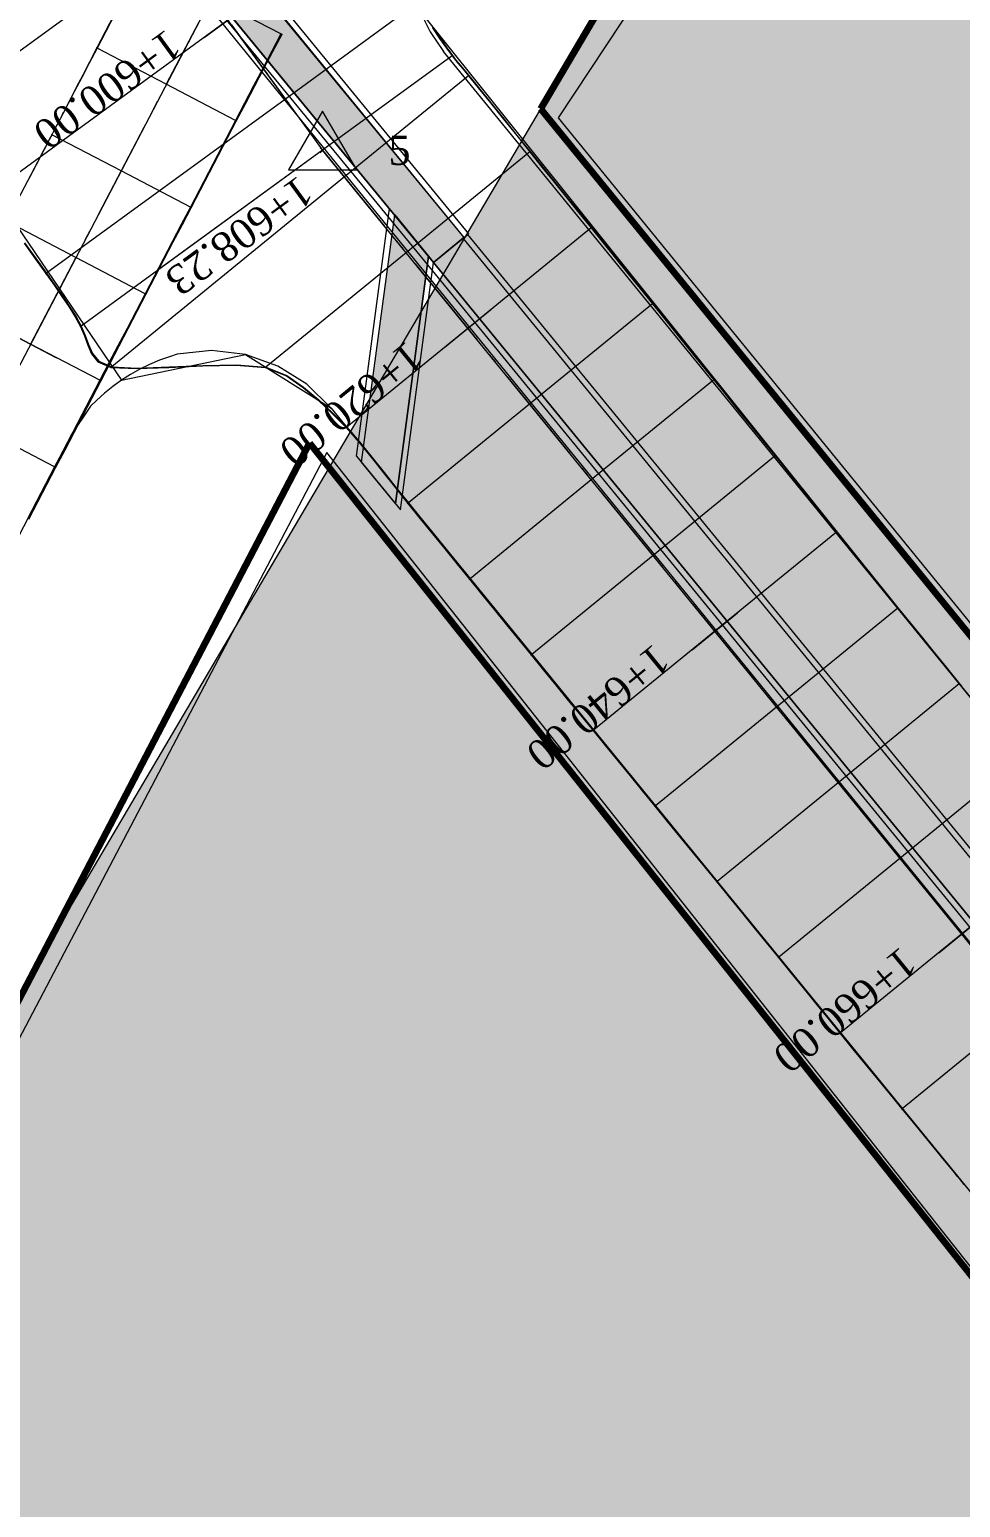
# Model space of a CAD drawing. Header units: metres. Extents: x 478603 to 489313, y 4282657 to 4289463.
# Drawn here: x 479668 to 479715.7, y 4286824.4 to 4286900 of the extents above; entities that cross this region are included whole.
import ezdxf

# ---------------------------------------------------------------- set-up
doc = ezdxf.new("R2010")
doc.units = ezdxf.units.M
for name, color, linetype, lineweight in [('ADAKENARI', 18, 'Continuous', 0), ('EKS_2', 5, 'Continuous', 0), ('EKS_4', 5, 'Continuous', 0), ('EKSENLER', 3, 'Continuous', 0), ('HAT_ENERJI_NAKIL_HAT', 18, 'Continuous', 0), ('HDA_2', 30, 'Continuous', 0), ('HDA_4', 30, 'Continuous', 0), ('HDO_2', 30, 'Continuous', 0), ('HDO_4', 30, 'Continuous', 0), ('KALDIRIM', 11, 'Continuous', 0), ('KDA_2', 150, 'Continuous', 20), ('KDA_4', 150, 'Continuous', 20), ('KDO_2', 150, 'Continuous', 20), ('KYA_2', 1, 'Continuous', 20), ('KYA_4', 1, 'Continuous', 20), ('KYO_2', 1, 'Continuous', 20), ('KYO_4', 1, 'Continuous', 20), ('P_ALAN', 143, 'Continuous', 0), ('P_ALT', 143, 'Continuous', 0), ('P_U_KNL', 143, 'Continuous', 0), ('P_YENI_MENFEZ', 150, 'Continuous', 0), ('PL_ALİNMAN', 1, 'Continuous', 0), ('PL_ENKESIT', 1, 'Continuous', 0), ('PL_KM', 4, 'Continuous', 0), ('PL_KMYAZI', 30, 'Continuous', 0), ('PL_SEMBOL', 7, 'Continuous', 0), ('PL_SOME', 7, 'Continuous', 0), ('PL_TOTFKM', 7, 'Continuous', 0), ('RAKORDMAN', 3, 'Continuous', 0), ('REVIZE_ONERI_KAM_SNR', 9, 'Continuous', 0), ('SEV_KYA_HDA', 3, 'Continuous', 0), ('SEV_KYO_HDO', 3, 'Continuous', 0), ('SEV_YKA_KDA', 3, 'Continuous', 0), ('SEV_YKO_KDO', 3, 'Continuous', 0), ('SNR_PLANONAMAA', 233, 'Continuous', 0), ('YKA_2', 33, 'Continuous', 0), ('YKA_4', 33, 'Continuous', 0), ('YKO_2', 33, 'Continuous', 0), ('YKO_4', 33, 'Continuous', 0)]:
    doc.layers.add(name, color=color, linetype=linetype, lineweight=lineweight)
doc.styles.get("Standard").update_dxf_attribs({"font": 'times.ttf'})

# ---------------------------------------------------------------- blocks, each defined once
blk = doc.blocks.new('3')
at = {"layer": 'PL_SEMBOL'}
for p, q in [((0, 2), (-1.75, -1)), ((1.75, -1), (0, 2)), ((0.125, 0.125), (-0.125, -0.125)), ((-0.125, 0.125), (0.125, -0.125)), ((-1.75, -1), (1.75, -1))]:
    blk.add_line(p, q, dxfattribs=at)

msp = doc.modelspace()

# ---------------------------------------------------------------- hatches: boundary and pattern name
at = {"layer": 'P_ALAN'}
msp.add_hatch(color=256, dxfattribs=at).paths.add_polyline_path([(479789.978, 4286764.414), (479791.111, 4286766.157), (479690.221, 4286889.347), (479688.702, 4286888.103)])
msp.add_hatch(color=256, dxfattribs=at).paths.add_polyline_path([(479789.978, 4286764.414), (479791.111, 4286766.157), (479690.221, 4286889.347), (479688.702, 4286888.103)])
at = {"layer": 'P_ALT'}
for points in [[(479688.702, 4286888.103), (479676.002, 4286903.553), (479677.549, 4286904.82), (479690.249, 4286889.37)], [(479688.702, 4286888.103), (479676.002, 4286903.553), (479677.549, 4286904.82), (479690.249, 4286889.37)], [(479686.741, 4286875.758), (479685.008, 4286877.876), (479686.709, 4286890.537), (479688.442, 4286888.42)], [(479686.741, 4286875.758), (479685.008, 4286877.876), (479686.709, 4286890.537), (479688.442, 4286888.42)]]:
    msp.add_hatch(color=256, dxfattribs=at).paths.add_polyline_path(points)
at = {"layer": 'REVIZE_ONERI_KAM_SNR'}
msp.add_hatch(color=256, dxfattribs=at).paths.add_polyline_path([(480391.367, 4287736.669), (479958.383, 4287021.549), (479846.658, 4286823.222), (479817.89, 4286807.315), (479678.542, 4286593.142), (479667.017, 4286563.363), (479171.867, 4285664.491), (479060.048, 4285423.503), (478955.18, 4285211.94), (478971.566, 4285181.441), (478973.577, 4285138.063), (478896.826, 4284994.408), (478884.265, 4284953.22), (478871.378, 4284822.15), (478829.635, 4284818.294), (478829.635, 4284859.395), (478806.788, 4284865.484), (478716.868, 4284674.346), (478705.555, 4284645.226), (478602.858, 4284697.153), (478665.092, 4284834.557), (478661.843, 4284859.589), (478721.272, 4284982.029), (478734.091, 4284989.859), (478857.784, 4285241.35), (478838.864, 4285277.85), (478831.672, 4285382.601), (478866.605, 4285387.386), (478882.649, 4285289.089), (479341.441, 4286225.895), (479492.419, 4286515.34), (479668.688, 4286852.714), (479834.72, 4287134.358), (480316.151, 4287820.508), (480353.749, 4287856.55), (480321.391, 4287969.422), (480358.639, 4287985.063), (480384.472, 4287906.347), (480463.863, 4288018.438), (480598.658, 4288207.438), (480775.091, 4288481.279), (480856.22, 4288581.77), (481195.87, 4289025.916), (481277.924, 4288967.093), (481191.325, 4288856.625), (480684.777, 4288177.967), (480420.914, 4287781.108), (480447.152, 4287667.529), (480456.56, 4287584.456), (480422.309, 4287581.553), (480417.605, 4287623.09), (480404.486, 4287679.879)])

# ---------------------------------------------------------------- linework, layer by layer
at = {"layer": 'ADAKENARI', "lineweight": 200}
for p, q in [((479694.185, 4286895.966), (479751.704, 4286993.536)), ((479795.085, 4286772.263), (479694.185, 4286895.966)), ((479580.553, 4286684.027), (479682.341, 4286878.846)), ((479682.341, 4286878.846), (479782.484, 4286752.897))]:
    msp.add_line(p, q, dxfattribs=at)
at = {"layer": 'EKS_2'}
for p in [(479681.11, 4286896.456, 932.753), (479683.014, 4286893.841, 932.923), (479684.13, 4286892.473, 933.016), (479687.29, 4286888.598, 933.279), (479690.451, 4286884.724, 933.542), (479693.611, 4286880.849, 933.805), (479696.771, 4286876.975, 934.068), (479699.932, 4286873.1, 934.332), (479703.092, 4286869.226, 934.595), (479706.252, 4286865.351, 934.858), (479709.413, 4286861.476, 935.121), (479712.573, 4286857.602, 935.384)]:
    msp.add_point(p, dxfattribs=at)
at = {"layer": 'EKS_4'}
for p in [(479675.015, 4286897.216, 932.484), (479672.7, 4286892.785, 932.558), (479670.384, 4286888.353, 932.632), (479668.069, 4286883.922, 932.706)]:
    msp.add_point(p, dxfattribs=at)
at = {"layer": 'EKSENLER'}
for p, q in [((479665.104, 4286918.442, 931.848), (479683.014, 4286893.842, 932.112)), ((479677.33, 4286901.648, 932.028), (479567.258, 4286690.972)), ((479787.386, 4286765.881), (479683.014, 4286893.842))]:
    msp.add_line(p, q, dxfattribs=at)
at = {"layer": 'HAT_ENERJI_NAKIL_HAT'}
msp.add_line((479620.765, 4286970.532), (479764.138, 4286794.322), dxfattribs=at)
at = {"layer": 'HDA_2'}
msp.add_polyline3d([(479667.755, 4286889.095, 932.302), (479668.34, 4286888.287, 932.353), (479668.873, 4286887.547, 932.4), (479669.308, 4286886.93, 932.439), (479669.687, 4286886.38, 932.474), (479670.039, 4286885.855, 932.506), (479670.368, 4286885.342, 932.538), (479670.65, 4286884.84, 932.567), (479670.85, 4286884.358, 932.585), (479671.021, 4286883.889, 932.601), (479671.222, 4286883.439, 932.617), (479671.545, 4286883.035, 932.634), (479672.213, 4286882.753, 932.658), (479673.518, 4286882.693, 932.722), (479675.161, 4286882.747, 932.802), (479676.902, 4286882.824, 932.887), (479678.605, 4286882.857, 932.971), (479680.096, 4286882.73, 933.044), (479681.181, 4286882.304, 933.108), (479682.038, 4286881.712, 933.166), (479682.809, 4286881.057, 933.221), (479683.542, 4286880.372, 933.277), (479684.244, 4286879.661, 933.332), (479684.897, 4286878.906, 933.385), (479685.53, 4286878.132, 933.437), (479686.155, 4286877.351, 933.49), (479686.779, 4286876.568, 933.543), (479687.404, 4286875.786, 933.595), (479688.033, 4286875.009, 933.648), (479688.665, 4286874.234, 933.701), (479689.298, 4286873.46, 933.753), (479689.931, 4286872.686, 933.806), (479690.564, 4286871.912, 933.859), (479691.197, 4286871.137, 933.911), (479691.829, 4286870.362, 933.964), (479692.461, 4286869.587, 934.016), (479693.093, 4286868.812, 934.069), (479693.725, 4286868.037, 934.122), (479694.357, 4286867.262, 934.174), (479694.989, 4286866.487, 934.227), (479695.621, 4286865.712, 934.28), (479696.253, 4286864.938, 934.332), (479696.885, 4286864.163, 934.385), (479697.517, 4286863.388, 934.437), (479698.149, 4286862.613, 934.49), (479698.781, 4286861.838, 934.543), (479699.413, 4286861.063, 934.595), (479700.045, 4286860.288, 934.648), (479700.677, 4286859.513, 934.701), (479701.309, 4286858.738, 934.753), (479701.942, 4286857.963, 934.806), (479702.574, 4286857.188, 934.859), (479703.206, 4286856.414, 934.911), (479703.838, 4286855.639, 934.964), (479704.47, 4286854.864, 935.016), (479705.102, 4286854.089, 935.069), (479705.734, 4286853.314, 935.122), (479706.366, 4286852.539, 935.174), (479706.998, 4286851.764, 935.227), (479707.63, 4286850.989, 935.28), (479708.262, 4286850.214, 935.332), (479708.894, 4286849.439, 935.385), (479709.526, 4286848.664, 935.438), (479710.158, 4286847.889, 935.49), (479710.79, 4286847.115, 935.543), (479711.423, 4286846.34, 935.595), (479712.055, 4286845.565, 935.648), (479712.687, 4286844.79, 935.701), (479714.041, 4286843.129, 935.884)], dxfattribs=at)
for p in [(479668.873, 4286887.547, 932.4), (479670.65, 4286884.84, 932.567), (479672.213, 4286882.753, 932.658), (479680.096, 4286882.73, 933.044), (479684.244, 4286879.661, 933.332), (479687.404, 4286875.786, 933.595), (479690.564, 4286871.912, 933.859), (479693.725, 4286868.037, 934.122), (479696.885, 4286864.163, 934.385), (479700.045, 4286860.288, 934.648), (479703.206, 4286856.414, 934.911), (479706.366, 4286852.539, 935.174), (479709.526, 4286848.664, 935.438), (479712.687, 4286844.79, 935.701)]:
    msp.add_point(p, dxfattribs=at)
at = {"layer": 'HDA_4'}
msp.add_polyline3d([(479673.776, 4286903.505, 932.28), (479671.461, 4286899.073, 932.354), (479671.25, 4286898.67, 932.377)], dxfattribs=at)
msp.add_point((479671.461, 4286899.073, 932.354), dxfattribs=at)
at = {"layer": 'HDO_2'}
msp.add_polyline3d([(479688.65, 4286900.116, 932.614), (479689.014, 4286899.569, 932.649), (479689.365, 4286899.075, 932.682), (479689.655, 4286898.677, 932.709), (479689.833, 4286898.449, 932.729), (479689.953, 4286898.303, 932.743), (479690.066, 4286898.17, 932.755), (479690.216, 4286897.991, 932.772), (479690.489, 4286897.66, 932.802), (479690.989, 4286897.042, 932.844), (479691.614, 4286896.268, 932.896), (479692.282, 4286895.44, 932.952), (479692.961, 4286894.598, 933.009), (479693.629, 4286893.769, 933.066), (479694.273, 4286892.97, 933.12), (479694.902, 4286892.191, 933.172), (479695.525, 4286891.419, 933.225), (479696.146, 4286890.649, 933.277), (479696.769, 4286889.878, 933.329), (479697.395, 4286889.102, 933.382), (479698.023, 4286888.324, 933.435), (479698.652, 4286887.545, 933.487), (479699.281, 4286886.766, 933.54), (479699.909, 4286885.987, 933.593), (479700.538, 4286885.208, 933.646), (479701.166, 4286884.43, 933.698), (479701.794, 4286883.652, 933.751), (479702.422, 4286882.874, 933.804), (479703.05, 4286882.095, 933.857), (479703.678, 4286881.317, 933.909), (479704.306, 4286880.539, 933.962), (479704.934, 4286879.761, 934.015), (479705.562, 4286878.983, 934.068), (479706.19, 4286878.204, 934.12), (479706.818, 4286877.426, 934.173), (479707.446, 4286876.648, 934.226), (479708.074, 4286875.87, 934.279), (479708.702, 4286875.092, 934.331), (479709.33, 4286874.313, 934.384), (479709.958, 4286873.535, 934.437), (479710.586, 4286872.757, 934.49), (479711.214, 4286871.979, 934.542), (479711.842, 4286871.201, 934.595), (479712.47, 4286870.422, 934.648), (479713.424, 4286869.253, 934.78)], dxfattribs=at)
for p in [(479689.655, 4286898.677, 932.709), (479690.489, 4286897.66, 932.802), (479693.629, 4286893.769, 933.066), (479696.769, 4286889.878, 933.329), (479699.909, 4286885.987, 933.593), (479703.05, 4286882.095, 933.857), (479706.19, 4286878.204, 934.12), (479709.33, 4286874.313, 934.384), (479712.47, 4286870.422, 934.648)]:
    msp.add_point(p, dxfattribs=at)
at = {"layer": 'HDO_4'}
msp.add_polyline3d([(479680.885, 4286899.791, 932.28), (479680.421, 4286898.905, 932.295), (479679.958, 4286898.018, 932.31), (479679.495, 4286897.132, 932.324), (479679.032, 4286896.246, 932.339), (479678.569, 4286895.36, 932.354), (479678.106, 4286894.473, 932.369), (479677.643, 4286893.587, 932.384), (479677.18, 4286892.701, 932.399), (479676.717, 4286891.814, 932.413), (479676.254, 4286890.928, 932.428), (479675.791, 4286890.042, 932.443), (479675.328, 4286889.155, 932.458), (479674.865, 4286888.269, 932.473), (479674.401, 4286887.383, 932.487), (479673.938, 4286886.496, 932.502), (479673.475, 4286885.61, 932.517), (479673.012, 4286884.724, 932.532), (479672.549, 4286883.837, 932.547), (479672.086, 4286882.951, 932.562), (479671.623, 4286882.065, 932.576), (479671.16, 4286881.178, 932.591), (479670.697, 4286880.292, 932.606), (479670.234, 4286879.406, 932.621), (479669.771, 4286878.519, 932.636), (479669.308, 4286877.633, 932.651), (479668.845, 4286876.747, 932.665), (479668.381, 4286875.861, 932.68), (479667.918, 4286874.974, 932.695)], dxfattribs=at)
for p in [(479680.885, 4286899.791, 932.28), (479678.569, 4286895.36, 932.354), (479676.254, 4286890.928, 932.428), (479673.938, 4286886.496, 932.502), (479671.623, 4286882.065, 932.576), (479669.308, 4286877.633, 932.651)]:
    msp.add_point(p, dxfattribs=at)
at = {"layer": 'KALDIRIM'}
for p, q in [((479694.551, 4286896.587), (479751.759, 4286993.63)), ((479687.983, 4286900.988), (479688.518, 4286899.896)), ((479688.518, 4286899.896), (479689.213, 4286898.898)), ((479793.586, 4286770.937), (479689.213, 4286898.898)), ((479677.321, 4286883.589), (479675.578, 4286883.411)), ((479679.062, 4286883.382), (479677.321, 4286883.589)), ((479674.159, 4286882.876), (479673.667, 4286882.633)), ((479674.664, 4286883.092), (479674.159, 4286882.876)), ((479675.18, 4286883.279), (479674.664, 4286883.092)), ((479675.578, 4286883.411), (479675.18, 4286883.279)), ((479680.716, 4286882.801), (479679.062, 4286883.382)), ((479682.204, 4286881.874), (479680.716, 4286882.801)), ((479672.726, 4286882.069), (479672.28, 4286881.749)), ((479673.189, 4286882.364), (479672.726, 4286882.069)), ((479673.667, 4286882.633), (479673.189, 4286882.364)), ((479671.853, 4286881.405), (479671.445, 4286881.038)), ((479672.28, 4286881.749), (479671.853, 4286881.405)), ((479683.454, 4286880.645), (479682.204, 4286881.874)), ((479671.141, 4286880.749), (479670.164, 4286879.293)), ((479671.445, 4286881.038), (479671.141, 4286880.749)), ((479683.454, 4286880.645), (479786.213, 4286754.662)), ((479670.164, 4286879.293), (479570.804, 4286689.12))]:
    msp.add_line(p, q, dxfattribs=at)
at = {"layer": 'KDA_2'}
msp.add_polyline3d([(479715.37, 4286841.516, 935.973), (479715.404, 4286841.473, 935.971), (479715.444, 4286841.423, 935.969), (479715.501, 4286841.351, 935.965), (479715.609, 4286841.218, 935.959), (479715.852, 4286840.919, 935.944)], dxfattribs=at)
at = {"layer": 'KDA_4'}
msp.add_polyline3d([(479669.751, 4286895.778, 932.459), (479669.63, 4286895.549, 932.447), (479669.509, 4286895.32, 932.436), (479669.389, 4286895.091, 932.424), (479669.269, 4286894.864, 932.413), (479669.151, 4286894.639, 932.401), (479669.037, 4286894.419, 932.421), (479668.924, 4286894.203, 932.44), (479668.813, 4286893.987, 932.458), (479668.701, 4286893.772, 932.477), (479668.59, 4286893.557, 932.496)], dxfattribs=at)
msp.add_point((479669.151, 4286894.639, 932.401), dxfattribs=at)
at = {"layer": 'KDO_2'}
msp.add_polyline3d([(479715.55, 4286866.63, 934.955), (479715.49, 4286866.699, 934.944), (479715.437, 4286866.759, 934.935), (479715.405, 4286866.795, 934.929), (479715.43, 4286866.76, 934.924), (479715.612, 4286866.533, 934.889), (479716.084, 4286865.954, 934.918)], dxfattribs=at)
msp.add_point((479715.612, 4286866.533, 934.889), dxfattribs=at)
at = {"layer": 'KYA_2'}
msp.add_polyline3d([(479667.735, 4286889.08, 932.551), (479668.32, 4286888.273, 932.594), (479668.854, 4286887.533, 932.633), (479669.289, 4286886.916, 932.691), (479669.666, 4286886.365, 932.742), (479670.017, 4286885.839, 932.79), (479670.344, 4286885.325, 932.837), (479670.625, 4286884.822, 932.881), (479670.824, 4286884.338, 932.91), (479670.993, 4286883.867, 932.938), (479671.193, 4286883.416, 932.966), (479671.515, 4286883.011, 932.995), (479672.184, 4286882.729, 933.035), (479673.493, 4286882.672, 933.054), (479675.14, 4286882.73, 933.077), (479676.886, 4286882.811, 933.102), (479678.593, 4286882.848, 933.127), (479680.088, 4286882.723, 933.148), (479681.173, 4286882.297, 933.23), (479682.029, 4286881.704, 933.303), (479682.798, 4286881.048, 933.373), (479683.53, 4286880.362, 933.444), (479684.23, 4286879.65, 933.514), (479684.882, 4286878.894, 933.588), (479685.513, 4286878.118, 933.663), (479686.136, 4286877.335, 933.737), (479686.758, 4286876.551, 933.812), (479687.381, 4286875.768, 933.886), (479688.009, 4286874.989, 933.955), (479688.64, 4286874.213, 934.023), (479689.272, 4286873.438, 934.092), (479689.903, 4286872.663, 934.16), (479690.536, 4286871.888, 934.229), (479691.168, 4286871.114, 934.276), (479691.801, 4286870.339, 934.323), (479692.433, 4286869.565, 934.369), (479693.066, 4286868.79, 934.416), (479693.698, 4286868.016, 934.463), (479694.331, 4286867.241, 934.505), (479694.964, 4286866.467, 934.546), (479695.597, 4286865.693, 934.588), (479696.23, 4286864.919, 934.63), (479696.863, 4286864.145, 934.671), (479697.496, 4286863.371, 934.708), (479698.129, 4286862.597, 934.744), (479698.763, 4286861.823, 934.781), (479699.396, 4286861.049, 934.817), (479700.029, 4286860.275, 934.854), (479700.662, 4286859.501, 934.897), (479701.295, 4286858.727, 934.939), (479701.928, 4286857.953, 934.982), (479702.561, 4286857.178, 935.025), (479703.194, 4286856.404, 935.068), (479703.825, 4286855.628, 935.129), (479704.457, 4286854.853, 935.191), (479705.088, 4286854.077, 935.253), (479705.719, 4286853.301, 935.314), (479706.35, 4286852.526, 935.376), (479706.981, 4286851.752, 935.429), (479707.612, 4286850.978, 935.483), (479708.243, 4286850.205, 935.536), (479708.875, 4286849.43, 935.59), (479709.51, 4286848.651, 935.644), (479710.152, 4286847.867, 935.674), (479710.796, 4286847.082, 935.704), (479711.437, 4286846.299, 935.734), (479712.07, 4286845.526, 935.764), (479712.68, 4286844.784, 935.793), (479713.244, 4286844.098, 935.831), (479713.784, 4286843.441, 935.867), (479714.315, 4286842.796, 935.903), (479714.843, 4286842.155, 935.938), (479715.37, 4286841.516, 935.973)], dxfattribs=at)
for p in [(479668.854, 4286887.533, 932.633), (479670.625, 4286884.822, 932.881), (479672.184, 4286882.729, 933.035), (479680.088, 4286882.723, 933.148), (479684.23, 4286879.65, 933.514), (479687.381, 4286875.768, 933.886), (479690.536, 4286871.888, 934.229), (479693.698, 4286868.016, 934.463), (479696.863, 4286864.145, 934.671), (479700.029, 4286860.275, 934.854), (479703.194, 4286856.404, 935.068), (479706.35, 4286852.526, 935.376), (479709.51, 4286848.651, 935.644), (479712.68, 4286844.784, 935.793)]:
    msp.add_point(p, dxfattribs=at)
at = {"layer": 'KYA_4'}
for points in [[(479673.77, 4286903.508, 932.351), (479673.294, 4286902.595, 932.354), (479672.82, 4286901.685, 932.357), (479672.349, 4286900.781, 932.359), (479671.889, 4286899.899, 932.362), (479671.46, 4286899.074, 932.365), (479671.086, 4286898.353, 932.386), (479670.741, 4286897.689, 932.405), (479670.408, 4286897.047, 932.423), (479670.079, 4286896.411, 932.441), (479669.751, 4286895.778, 932.459)], [(479668.59, 4286893.557, 932.496), (479668.25, 4286892.912, 932.501), (479667.91, 4286892.266, 932.506), (479667.565, 4286891.612, 932.511), (479667.211, 4286890.939, 932.516), (479666.828, 4286890.211, 932.522), (479666.395, 4286889.384, 932.544), (479665.933, 4286888.503, 932.568), (479665.461, 4286887.602, 932.593), (479664.986, 4286886.693, 932.617), (479664.509, 4286885.782, 932.642), (479664.032, 4286884.867, 932.649), (479663.556, 4286883.955, 932.655), (479663.084, 4286883.051, 932.661), (479662.625, 4286882.169, 932.668), (479662.197, 4286881.348, 932.674), (479661.83, 4286880.64, 932.691), (479661.495, 4286879.993, 932.708), (479661.171, 4286879.369, 932.723), (479660.852, 4286878.753, 932.739), (479660.535, 4286878.139, 932.754)]]:
    msp.add_polyline3d(points, dxfattribs=at)
msp.add_point((479671.46, 4286899.074, 932.365), dxfattribs=at)
at = {"layer": 'KYO_2'}
msp.add_polyline3d([(479688.669, 4286900.13, 932.838), (479689.031, 4286899.582, 932.851), (479689.38, 4286899.086, 932.863), (479689.669, 4286898.686, 932.873), (479689.845, 4286898.457, 932.878), (479689.963, 4286898.311, 932.881), (479690.075, 4286898.177, 932.884), (479690.224, 4286897.998, 932.888), (479690.496, 4286897.666, 932.896), (479690.996, 4286897.048, 932.942), (479691.621, 4286896.274, 932.999), (479692.29, 4286895.446, 933.06), (479692.969, 4286894.604, 933.122), (479693.638, 4286893.776, 933.184), (479694.284, 4286892.979, 933.256), (479694.914, 4286892.201, 933.327), (479695.538, 4286891.43, 933.397), (479696.161, 4286890.662, 933.466), (479696.785, 4286889.891, 933.536), (479697.412, 4286889.115, 933.589), (479698.04, 4286888.337, 933.642), (479698.669, 4286887.558, 933.695), (479699.297, 4286886.779, 933.747), (479699.925, 4286886, 933.8), (479700.552, 4286885.22, 933.832), (479701.179, 4286884.441, 933.865), (479701.805, 4286883.661, 933.897), (479702.431, 4286882.882, 933.93), (479703.058, 4286882.102, 933.962), (479703.684, 4286881.323, 934), (479704.311, 4286880.544, 934.039), (479704.938, 4286879.764, 934.078), (479705.565, 4286878.985, 934.116), (479706.192, 4286878.207, 934.155), (479706.82, 4286877.429, 934.212), (479707.449, 4286876.651, 934.27), (479708.077, 4286875.873, 934.327), (479708.706, 4286875.096, 934.385), (479709.334, 4286874.317, 934.442), (479709.964, 4286873.537, 934.494), (479710.593, 4286872.757, 934.546), (479711.222, 4286871.977, 934.598), (479711.85, 4286871.199, 934.65), (479712.474, 4286870.426, 934.702), (479713.093, 4286869.661, 934.753), (479713.708, 4286868.902, 934.803), (479714.323, 4286868.144, 934.854), (479714.937, 4286867.387, 934.905), (479715.55, 4286866.63, 934.955)], dxfattribs=at)
for p in [(479689.669, 4286898.686, 932.873), (479690.496, 4286897.666, 932.896), (479693.638, 4286893.776, 933.184), (479696.785, 4286889.891, 933.536), (479699.925, 4286886, 933.8), (479703.058, 4286882.102, 933.962), (479706.192, 4286878.207, 934.155), (479709.334, 4286874.317, 934.442), (479712.474, 4286870.426, 934.702)]:
    msp.add_point(p, dxfattribs=at)
at = {"layer": 'KYO_4'}
msp.add_polyline3d([(479680.923, 4286899.771, 932.718), (479680.458, 4286898.886, 932.711), (479679.993, 4286898, 932.704), (479679.528, 4286897.115, 932.697), (479679.063, 4286896.23, 932.69), (479678.598, 4286895.344, 932.682), (479678.135, 4286894.458, 932.698), (479677.672, 4286893.572, 932.713), (479677.209, 4286892.685, 932.728), (479676.746, 4286891.799, 932.744), (479676.283, 4286890.913, 932.759), (479675.82, 4286890.026, 932.772), (479675.356, 4286889.14, 932.785), (479674.893, 4286888.254, 932.799), (479674.429, 4286887.368, 932.812), (479673.967, 4286886.481, 932.825), (479673.506, 4286885.594, 932.871), (479673.046, 4286884.706, 932.916), (479672.586, 4286883.818, 932.962), (479672.126, 4286882.93, 933.007), (479671.665, 4286882.043, 933.053), (479671.203, 4286881.156, 933.066), (479670.74, 4286880.27, 933.08), (479670.276, 4286879.383, 933.093), (479669.813, 4286878.497, 933.106), (479669.349, 4286877.611, 933.12), (479668.885, 4286876.726, 933.123), (479668.421, 4286875.84, 933.126), (479667.957, 4286874.954, 933.129)], dxfattribs=at)
for p in [(479680.923, 4286899.771, 932.718), (479678.598, 4286895.344, 932.682), (479676.283, 4286890.913, 932.759), (479673.967, 4286886.481, 932.825), (479671.665, 4286882.043, 933.053), (479669.349, 4286877.611, 933.12)]:
    msp.add_point(p, dxfattribs=at)
at = {"layer": 'P_ALAN'}
for points in [[(479789.978, 4286764.414, 941.908), (479791.111, 4286766.157, 941.859), (479690.221, 4286889.347, 0), (479688.702, 4286888.103, 913.796), (479789.978, 4286764.414, 941.908)], [(479789.978, 4286764.414, 0), (479791.111, 4286766.157, 0), (479690.221, 4286889.347, 0), (479688.702, 4286888.103, 0), (479789.978, 4286764.414, 0)], [(479789.978, 4286764.414, 941.908), (479791.111, 4286766.157, 941.859), (479690.221, 4286889.347, 0), (479688.702, 4286888.103, 913.796), (479789.978, 4286764.414, 941.908)], [(479789.978, 4286764.414, 0), (479791.111, 4286766.157, 0), (479690.221, 4286889.347, 0), (479688.702, 4286888.103, 0), (479789.978, 4286764.414, 0)]]:
    msp.add_polyline3d(points, close=True, dxfattribs=at)
at = {"layer": 'P_ALT'}
for points in [[(479688.702, 4286888.103, 913.796), (479676.002, 4286903.553, 0), (479677.549, 4286904.82, 0), (479690.249, 4286889.37, 650.122), (479688.702, 4286888.103, 913.796)], [(479688.702, 4286888.103, 0), (479676.002, 4286903.553, 0), (479677.549, 4286904.82, 0), (479690.249, 4286889.37, 0), (479688.702, 4286888.103, 0)], [(479688.702, 4286888.103, 913.796), (479676.002, 4286903.553, 0), (479677.549, 4286904.82, 0), (479690.249, 4286889.37, 650.122), (479688.702, 4286888.103, 913.796)], [(479688.702, 4286888.103, 0), (479676.002, 4286903.553, 0), (479677.549, 4286904.82, 0), (479690.249, 4286889.37, 0), (479688.702, 4286888.103, 0)], [(479686.741, 4286875.758, 29.893), (479685.008, 4286877.876, 23.982), (479686.709, 4286890.537, 933.07), (479688.442, 4286888.42, 610.152), (479686.741, 4286875.758, 29.893)], [(479686.741, 4286875.758, 0), (479685.008, 4286877.876, 0), (479686.709, 4286890.537, 0), (479688.442, 4286888.42, 0), (479686.741, 4286875.758, 0)], [(479686.741, 4286875.758, 29.893), (479685.008, 4286877.876, 23.982), (479686.709, 4286890.537, 933.07), (479688.442, 4286888.42, 610.152), (479686.741, 4286875.758, 29.893)], [(479686.741, 4286875.758, 0), (479685.008, 4286877.876, 0), (479686.709, 4286890.537, 0), (479688.442, 4286888.42, 0), (479686.741, 4286875.758, 0)]]:
    msp.add_polyline3d(points, close=True, dxfattribs=at)
at = {"layer": 'P_U_KNL'}
for points in [[(479791.111, 4286766.157, 0), (479690.221, 4286889.347, 0)], [(479791.283, 4286766.421, 0), (479690.454, 4286889.537, 0)], [(479789.978, 4286764.414, 0), (479688.702, 4286888.103, 0)], [(479789.806, 4286764.15, 0), (479688.648, 4286887.696, 0)]]:
    msp.add_polyline3d(points, dxfattribs=at)
at = {"layer": 'P_YENI_MENFEZ'}
for p, q in [((479677.575, 4286904.842, 590.151), (479690.249, 4286889.37, 650.122)), ((479677.807, 4286905.032, 590.151), (479690.481, 4286889.56, 610.571)), ((479688.648, 4286887.696), (479675.77, 4286903.363)), ((479676.002, 4286903.553), (479688.702, 4286888.103, 913.796)), ((479684.748, 4286878.194, 23.095), (479686.448, 4286890.854, 606.94)), ((479685.008, 4286877.876, 23.982), (479686.709, 4286890.537, 933.07)), ((479688.702, 4286888.103, 913.796), (479690.481, 4286889.56, 610.571)), ((479686.741, 4286875.758, 29.893), (479688.442, 4286888.42, 933.148)), ((479687.001, 4286875.44, 30.78), (479688.702, 4286888.103, 913.796)), ((479688.442, 4286888.42, 610.152), (479688.702, 4286888.103, 773.78)), ((479684.748, 4286878.194, 23.095), (479687.001, 4286875.44, 30.78))]:
    msp.add_line(p, q, dxfattribs=at)
at = {"layer": 'PL_ALİNMAN'}
for p, q in [((479677.33, 4286901.648), (479675.015, 4286897.216)), ((479678.347, 4286900.252), (479681.29, 4286896.209)), ((479674.552, 4286896.33), (479674.32, 4286895.887)), ((479673.857, 4286895.001), (479671.542, 4286890.569)), ((479681.878, 4286895.401), (479682.173, 4286894.997)), ((479682.761, 4286894.188), (479683.014, 4286893.842)), ((479683.014, 4286893.842), (479686.174, 4286889.967)), ((479671.079, 4286889.683), (479670.847, 4286889.24)), ((479686.806, 4286889.192), (479687.122, 4286888.805)), ((479670.384, 4286888.353), (479668.069, 4286883.922)), ((479687.754, 4286888.03), (479690.914, 4286884.155)), ((479691.547, 4286883.38), (479691.863, 4286882.993)), ((479692.495, 4286882.218), (479695.655, 4286878.343)), ((479696.287, 4286877.569), (479696.603, 4286877.181)), ((479697.235, 4286876.406), (479700.395, 4286872.532)), ((479701.028, 4286871.757), (479701.344, 4286871.369)), ((479701.976, 4286870.594), (479705.136, 4286866.72)), ((479705.768, 4286865.945), (479706.084, 4286865.557)), ((479706.716, 4286864.782), (479709.876, 4286860.908)), ((479710.509, 4286860.133), (479710.825, 4286859.746)), ((479711.457, 4286858.971), (479714.617, 4286855.096)), ((479715.249, 4286854.321), (479715.565, 4286853.934))]:
    msp.add_line(p, q, dxfattribs=at)
at = {"layer": 'PL_ENKESIT'}
for points in [[(479694.967, 4286918.913, 932.155), (479694.929, 4286918.886, 931.689), (479694.921, 4286918.88, 931.739), (479675.225, 4286904.54, 932.226), (479665.198, 4286897.241, 931.978), (479665.19, 4286897.235, 931.928), (479665.173, 4286897.222, 932.144)], [(479688.571, 4286908.072, 932.542), (479688.542, 4286908.051, 932.183), (479688.534, 4286908.046, 932.233), (479678.168, 4286900.498, 932.49), (479666.134, 4286891.737, 932.192), (479666.126, 4286891.731, 932.142), (479666.103, 4286891.715, 932.419)], [(479680.923, 4286899.771, 932.718), (479680.885, 4286899.791, 932.28), (479680.876, 4286899.796, 932.33), (479677.33, 4286901.648, 932.41), (479673.785, 4286903.5, 932.33), (479673.776, 4286903.505, 932.28), (479673.77, 4286903.508, 932.351)], [(479688.048, 4286901.507, 932.808), (479688.026, 4286901.491, 932.532), (479688.018, 4286901.485, 932.582), (479681.11, 4286896.456, 932.753), (479668.881, 4286887.553, 932.45), (479668.873, 4286887.547, 932.4), (479668.854, 4286887.533, 932.633)], [(479689.669, 4286898.686, 932.873), (479689.655, 4286898.677, 932.709), (479689.647, 4286898.671, 932.759), (479683.014, 4286893.841, 932.923), (479670.658, 4286884.846, 932.617), (479670.65, 4286884.84, 932.567), (479670.625, 4286884.822, 932.881)], [(479678.598, 4286895.344, 932.682), (479678.569, 4286895.36, 932.354), (479678.56, 4286895.364, 932.404), (479675.015, 4286897.216, 932.484), (479671.47, 4286899.069, 932.404), (479671.461, 4286899.073, 932.354), (479671.46, 4286899.074, 932.365)], [(479690.496, 4286897.666, 932.896), (479690.489, 4286897.66, 932.802), (479690.481, 4286897.653, 932.852), (479684.13, 4286892.473, 933.016), (479672.221, 4286882.759, 932.708), (479672.213, 4286882.753, 932.658), (479672.184, 4286882.729, 933.035)], [(479676.283, 4286890.913, 932.759), (479676.254, 4286890.928, 932.428), (479676.245, 4286890.933, 932.478), (479672.7, 4286892.785, 932.558), (479669.154, 4286894.637, 932.478), (479669.151, 4286894.639, 932.401)], [(479693.638, 4286893.776, 933.184), (479693.629, 4286893.769, 933.066), (479693.621, 4286893.762, 933.116), (479687.29, 4286888.598, 933.279), (479680.103, 4286882.736, 933.094), (479680.096, 4286882.73, 933.044), (479680.088, 4286882.723, 933.148)], [(479673.967, 4286886.481, 932.825), (479673.938, 4286886.496, 932.502), (479673.93, 4286886.501, 932.552), (479670.384, 4286888.353, 932.632), (479666.839, 4286890.206, 932.552), (479666.83, 4286890.21, 932.502), (479666.828, 4286890.211, 932.522)], [(479696.785, 4286889.891, 933.536), (479696.769, 4286889.878, 933.329), (479696.762, 4286889.871, 933.379), (479690.451, 4286884.724, 933.542), (479684.251, 4286879.667, 933.382), (479684.244, 4286879.661, 933.332), (479684.23, 4286879.65, 933.514)], [(479671.665, 4286882.043, 933.053), (479671.623, 4286882.065, 932.576), (479671.614, 4286882.069, 932.626), (479668.069, 4286883.922, 932.706), (479664.524, 4286885.774, 932.626), (479664.515, 4286885.779, 932.576), (479664.509, 4286885.782, 932.642)], [(479699.925, 4286886, 933.8), (479699.909, 4286885.987, 933.593), (479699.902, 4286885.98, 933.643), (479693.611, 4286880.849, 933.805), (479687.412, 4286875.793, 933.645), (479687.404, 4286875.786, 933.595), (479687.381, 4286875.768, 933.886)], [(479703.058, 4286882.102, 933.962), (479703.05, 4286882.095, 933.857), (479703.042, 4286882.089, 933.907), (479696.771, 4286876.975, 934.068), (479690.572, 4286871.918, 933.909), (479690.564, 4286871.912, 933.859), (479690.536, 4286871.888, 934.229)], [(479669.349, 4286877.611, 933.12), (479669.308, 4286877.633, 932.651), (479669.299, 4286877.638, 932.701), (479665.753, 4286879.49, 932.781), (479662.208, 4286881.342, 932.701), (479662.199, 4286881.347, 932.651), (479662.197, 4286881.348, 932.674)], [(479706.192, 4286878.207, 934.155), (479706.19, 4286878.204, 934.12), (479706.182, 4286878.198, 934.17), (479699.932, 4286873.1, 934.332), (479693.732, 4286868.044, 934.172), (479693.725, 4286868.037, 934.122), (479693.698, 4286868.016, 934.463)], [(479709.334, 4286874.317, 934.442), (479709.33, 4286874.313, 934.384), (479709.322, 4286874.307, 934.434), (479703.092, 4286869.226, 934.595), (479696.893, 4286864.169, 934.435), (479696.885, 4286864.163, 934.385), (479696.863, 4286864.145, 934.671)], [(479712.474, 4286870.426, 934.702), (479712.47, 4286870.422, 934.648), (479712.462, 4286870.416, 934.698), (479706.252, 4286865.351, 934.858), (479700.053, 4286860.294, 934.698), (479700.045, 4286860.288, 934.648), (479700.029, 4286860.275, 934.854)], [(479715.612, 4286866.533, 934.889), (479715.612, 4286866.533, 934.961), (479709.413, 4286861.476, 935.121), (479703.213, 4286856.42, 934.961), (479703.206, 4286856.414, 934.911), (479703.194, 4286856.404, 935.068)], [(479718.773, 4286862.659, 935.08), (479718.772, 4286862.658, 935.224), (479712.573, 4286857.602, 935.384), (479706.374, 4286852.545, 935.224), (479706.366, 4286852.539, 935.174), (479706.35, 4286852.526, 935.376)], [(479721.934, 4286858.785, 935.255), (479721.933, 4286858.784, 935.487), (479715.733, 4286853.727, 935.647), (479709.534, 4286848.671, 935.487), (479709.526, 4286848.664, 935.438), (479709.51, 4286848.651, 935.644)], [(479725.094, 4286854.91, 935.477), (479725.093, 4286854.909, 935.751), (479718.894, 4286849.853, 935.911), (479712.694, 4286844.796, 935.751), (479712.687, 4286844.79, 935.701), (479712.68, 4286844.784, 935.793)]]:
    msp.add_polyline3d(points, dxfattribs=at)
at = {"layer": 'PL_KM'}
for p, q in [((479676.955, 4286899.615), (479679.38, 4286901.381)), ((479689.288, 4286883.776), (479691.613, 4286885.672)), ((479666.739, 4286884.616), (479669.398, 4286883.227)), ((479701.93, 4286868.277), (479704.254, 4286870.174)), ((479714.571, 4286852.779), (479716.896, 4286854.675))]:
    msp.add_line(p, q, dxfattribs=at)
at = {"layer": 'PL_SOME'}
msp.add_point((479683.014, 4286893.842), dxfattribs=at)
at = {"layer": 'RAKORDMAN'}
for p, q in [((479687.983, 4286900.988, 414.914), (479714.092, 4286868.397, 571.817)), ((479665.624, 4286892.516, 710.501), (479672.726, 4286882.069, 634.832)), ((479672.726, 4286882.069, 634.832), (479679.062, 4286883.382, 529.064)), ((479679.062, 4286883.382, 529.064), (479683.454, 4286880.645, 523.385)), ((479683.454, 4286880.645, 523.385), (479720.959, 4286834.664, 552.564)), ((479714.092, 4286868.397, 571.817), (479751.659, 4286822.34, 680.733))]:
    msp.add_line(p, q, dxfattribs=at)
for p in [(479679.062, 4286883.382, 529.064), (479672.726, 4286882.069, 634.832), (479683.454, 4286880.645, 523.385), (479714.092, 4286868.397, 571.817)]:
    msp.add_point(p, dxfattribs=at)
at = {"layer": 'REVIZE_ONERI_KAM_SNR'}
msp.add_polyline3d([(479492.419, 4286515.34, 0), (479668.688, 4286852.714, 0), (479834.72, 4287134.358, 0), (480316.151, 4287820.508, 0), (480353.749, 4287856.55, 0), (480321.391, 4287969.422, 0), (480358.639, 4287985.063, 0), (480384.472, 4287906.347, 0), (480463.863, 4288018.438, 0)], dxfattribs=at)
msp.add_polyline3d([(479492.419, 4286515.34, 0), (479668.688, 4286852.714, 0), (479834.72, 4287134.358, 0), (480316.151, 4287820.508, 0), (480353.749, 4287856.55, 0), (480321.391, 4287969.422, 0), (480358.639, 4287985.063, 0), (480384.472, 4287906.347, 0), (480463.863, 4288018.438, 0)], dxfattribs=at)
msp.add_polyline3d([(479492.419, 4286515.34, 0), (479668.688, 4286852.714, 0), (479834.72, 4287134.358, 0), (480316.151, 4287820.508, 0), (480353.749, 4287856.55, 0), (480321.391, 4287969.422, 0), (480358.639, 4287985.063, 0), (480384.472, 4287906.347, 0), (480463.863, 4288018.438, 0)], dxfattribs=at)
at = {"layer": 'SEV_KYA_HDA'}
for p, q in [((479671.922, 4286899.961, 932.362), (479671.924, 4286899.96, 932.339)), ((479668.269, 4286888.344, 932.59), (479668.288, 4286888.358, 932.349)), ((479669.428, 4286886.713, 932.71), (479669.438, 4286886.721, 932.581)), ((479670.51, 4286885.027, 932.863), (479670.535, 4286885.046, 932.555)), ((479672.184, 4286882.729, 933.035), (479672.198, 4286882.741, 932.847)), ((479675.362, 4286882.74, 933.08), (479675.383, 4286882.757, 932.813)), ((479678.652, 4286882.843, 933.127), (479678.657, 4286882.847, 933.05)), ((479681.156, 4286882.304, 933.228), (479681.163, 4286882.31, 933.107)), ((479682.789, 4286881.056, 933.373), (479682.795, 4286881.06, 933.297)), ((479684.23, 4286879.65, 933.514), (479684.244, 4286879.661, 933.332)), ((479685.514, 4286878.116, 933.663), (479685.523, 4286878.123, 933.55)), ((479686.758, 4286876.55, 933.812), (479686.779, 4286876.567, 933.543)), ((479688.009, 4286874.99, 933.955), (479688.021, 4286874.999, 933.801)), ((479689.271, 4286873.438, 934.092), (479689.298, 4286873.46, 933.753)), ((479690.536, 4286871.888, 934.229), (479690.55, 4286871.9, 934.044)), ((479691.801, 4286870.339, 934.323), (479691.829, 4286870.362, 933.964)), ((479693.066, 4286868.79, 934.416), (479693.079, 4286868.801, 934.243)), ((479694.331, 4286867.241, 934.505), (479694.357, 4286867.262, 934.174)), ((479695.597, 4286865.693, 934.588), (479695.609, 4286865.703, 934.434)), ((479696.863, 4286864.145, 934.671), (479696.885, 4286864.163, 934.385)), ((479698.129, 4286862.597, 934.744), (479698.139, 4286862.605, 934.617)), ((479699.396, 4286861.049, 934.817), (479699.413, 4286861.063, 934.595)), ((479700.663, 4286859.501, 934.897), (479700.67, 4286859.507, 934.799)), ((479701.928, 4286857.953, 934.982), (479701.942, 4286857.963, 934.806)), ((479703.194, 4286856.404, 935.068), (479703.2, 4286856.409, 934.99)), ((479704.457, 4286854.853, 935.191), (479704.47, 4286854.864, 935.016)), ((479705.719, 4286853.302, 935.314), (479705.726, 4286853.308, 935.218)), ((479706.982, 4286851.751, 935.429), (479706.998, 4286851.764, 935.227)), ((479708.246, 4286850.201, 935.537), (479708.254, 4286850.208, 935.434)), ((479709.51, 4286848.651, 935.644), (479709.526, 4286848.664, 935.438)), ((479710.777, 4286847.104, 935.704), (479710.784, 4286847.109, 935.623)), ((479712.045, 4286845.557, 935.763), (479712.055, 4286845.565, 935.648)), ((479713.315, 4286844.012, 935.836), (479713.317, 4286844.013, 935.811))]:
    msp.add_line(p, q, dxfattribs=at)
at = {"layer": 'SEV_KYO_HDO'}
for p, q in [((479680.923, 4286899.771, 932.718), (479680.885, 4286899.791, 932.28)), ((479689.532, 4286898.876, 932.868), (479689.517, 4286898.866, 932.696)), ((479679.993, 4286898, 932.704), (479679.976, 4286898.009, 932.507)), ((479690.496, 4286897.666, 932.896), (479690.493, 4286897.663, 932.849)), ((479679.063, 4286896.23, 932.69), (479679.032, 4286896.246, 932.339)), ((479691.754, 4286896.11, 933.011), (479691.746, 4286896.104, 932.907)), ((479678.135, 4286894.458, 932.698), (479678.12, 4286894.466, 932.533)), ((479693.01, 4286894.554, 933.126), (479693.006, 4286894.551, 933.069)), ((479677.209, 4286892.685, 932.728), (479677.18, 4286892.701, 932.399)), ((479694.267, 4286892.999, 933.254), (479694.257, 4286892.99, 933.118)), ((479695.527, 4286891.445, 933.395), (479695.52, 4286891.439, 933.31)), ((479676.283, 4286890.913, 932.759), (479676.268, 4286890.92, 932.594)), ((479696.785, 4286889.891, 933.536), (479696.769, 4286889.878, 933.329)), ((479675.356, 4286889.14, 932.785), (479675.328, 4286889.155, 932.458)), ((479698.042, 4286888.335, 933.642), (479698.034, 4286888.328, 933.538)), ((479674.429, 4286887.368, 932.812), (479674.415, 4286887.375, 932.65)), ((479699.298, 4286886.778, 933.747), (479699.281, 4286886.765, 933.54)), ((479673.506, 4286885.594, 932.871), (479673.475, 4286885.61, 932.517)), ((479700.552, 4286885.22, 933.832), (479700.545, 4286885.214, 933.739)), ((479672.586, 4286883.818, 932.962), (479672.568, 4286883.828, 932.754)), ((479701.805, 4286883.661, 933.897), (479701.793, 4286883.652, 933.751)), ((479671.665, 4286882.043, 933.053), (479671.623, 4286882.065, 932.576)), ((479703.058, 4286882.102, 933.962), (479703.054, 4286882.099, 933.909)), ((479704.311, 4286880.544, 934.039), (479704.306, 4286880.539, 933.962)), ((479670.74, 4286880.27, 933.08), (479670.718, 4286880.281, 932.843)), ((479705.565, 4286878.985, 934.116), (479705.563, 4286878.984, 934.092)), ((479669.813, 4286878.497, 933.106), (479669.771, 4286878.519, 932.636)), ((479668.885, 4286876.726, 933.123), (479668.865, 4286876.736, 932.894)), ((479706.82, 4286877.428, 934.212), (479706.818, 4286877.426, 934.173)), ((479708.077, 4286875.873, 934.327), (479708.076, 4286875.871, 934.303)), ((479709.334, 4286874.317, 934.442), (479709.33, 4286874.313, 934.384)), ((479710.59, 4286872.76, 934.546), (479710.588, 4286872.759, 934.518)), ((479711.846, 4286871.204, 934.65), (479711.842, 4286871.201, 934.595)), ((479713.103, 4286869.648, 934.754), (479713.103, 4286869.648, 934.744))]:
    msp.add_line(p, q, dxfattribs=at)
at = {"layer": 'SEV_YKA_KDA'}
msp.add_line((479669.154, 4286894.637, 932.478), (479669.153, 4286894.638, 932.44), dxfattribs=at)
at = {"layer": 'SEV_YKO_KDO'}
msp.add_line((479715.612, 4286866.533, 934.961), (479715.612, 4286866.533, 934.925), dxfattribs=at)
at = {"layer": 'SNR_PLANONAMAA'}
for p, q in [((479760.612, 4286994.297, 942.48), (479695.072, 4286895.503, 942.48)), ((479695.072, 4286895.503, 942.48), (479795.971, 4286771.8, 942.48)), ((479683.227, 4286878.383, 942.48), (479474.775, 4286481.513, 942.48)), ((479783.136, 4286752.073, 942.48), (479683.227, 4286878.383, 942.48))]:
    msp.add_line(p, q, dxfattribs=at)
at = {"layer": 'YKA_2'}
msp.add_polyline3d([(479667.763, 4286889.101, 932.352), (479668.348, 4286888.293, 932.403), (479668.881, 4286887.553, 932.45), (479669.316, 4286886.936, 932.489), (479669.695, 4286886.386, 932.523), (479670.047, 4286885.861, 932.556), (479670.376, 4286885.348, 932.588), (479670.658, 4286884.846, 932.617), (479670.858, 4286884.363, 932.635), (479671.029, 4286883.895, 932.651), (479671.23, 4286883.445, 932.667), (479671.553, 4286883.041, 932.685), (479672.221, 4286882.759, 932.708), (479673.526, 4286882.699, 932.772), (479675.169, 4286882.754, 932.852), (479676.909, 4286882.831, 932.937), (479678.613, 4286882.863, 933.021), (479680.103, 4286882.736, 933.094), (479681.189, 4286882.31, 933.158), (479682.046, 4286881.718, 933.216), (479682.817, 4286881.063, 933.271), (479683.55, 4286880.379, 933.327), (479684.251, 4286879.667, 933.382), (479684.905, 4286878.913, 933.435), (479685.538, 4286878.138, 933.487), (479686.163, 4286877.357, 933.54), (479686.787, 4286876.574, 933.593), (479687.412, 4286875.793, 933.645), (479688.041, 4286875.015, 933.698), (479688.673, 4286874.24, 933.751), (479689.306, 4286873.466, 933.803), (479689.939, 4286872.692, 933.856), (479690.572, 4286871.918, 933.909), (479691.205, 4286871.144, 933.961), (479691.837, 4286870.369, 934.014), (479692.469, 4286869.594, 934.066), (479693.1, 4286868.819, 934.119), (479693.732, 4286868.044, 934.172), (479694.364, 4286867.269, 934.224), (479694.997, 4286866.494, 934.277), (479695.629, 4286865.719, 934.33), (479696.261, 4286864.944, 934.382), (479696.893, 4286864.169, 934.435), (479697.525, 4286863.394, 934.487), (479698.157, 4286862.619, 934.54), (479698.789, 4286861.844, 934.593), (479699.421, 4286861.069, 934.645), (479700.053, 4286860.294, 934.698), (479700.685, 4286859.52, 934.751), (479701.317, 4286858.745, 934.803), (479701.949, 4286857.97, 934.856), (479702.581, 4286857.195, 934.909), (479703.213, 4286856.42, 934.961), (479703.846, 4286855.645, 935.014), (479704.478, 4286854.87, 935.066), (479705.11, 4286854.095, 935.119), (479705.742, 4286853.32, 935.172), (479706.374, 4286852.545, 935.224), (479707.005, 4286851.771, 935.277), (479707.637, 4286850.996, 935.33), (479708.269, 4286850.222, 935.382), (479708.901, 4286849.447, 935.435), (479709.534, 4286848.671, 935.487), (479710.169, 4286847.892, 935.54), (479710.805, 4286847.113, 935.593), (479711.439, 4286846.335, 935.646), (479712.071, 4286845.56, 935.699), (479712.694, 4286844.796, 935.751), (479713.301, 4286844.052, 935.801), (479713.894, 4286843.326, 935.851), (479714.465, 4286842.626, 935.898), (479714.985, 4286841.987, 935.941), (479715.37, 4286841.516, 935.973), (479715.505, 4286841.351, 935.973), (479715.505, 4286841.35, 935.973), (479715.459, 4286841.407, 935.973), (479715.405, 4286841.473, 935.973), (479715.37, 4286841.516, 935.973), (479715.378, 4286841.506, 935.974), (479715.418, 4286841.457, 935.977), (479715.484, 4286841.376, 935.983), (479715.603, 4286841.23, 935.993), (479715.855, 4286840.922, 936.014)], dxfattribs=at)
for p in [(479668.881, 4286887.553, 932.45), (479670.658, 4286884.846, 932.617), (479672.221, 4286882.759, 932.708), (479680.103, 4286882.736, 933.094), (479684.251, 4286879.667, 933.382), (479687.412, 4286875.793, 933.645), (479690.572, 4286871.918, 933.909), (479693.732, 4286868.044, 934.172), (479696.893, 4286864.169, 934.435), (479700.053, 4286860.294, 934.698), (479703.213, 4286856.42, 934.961), (479706.374, 4286852.545, 935.224), (479709.534, 4286848.671, 935.487), (479712.694, 4286844.796, 935.751)]:
    msp.add_point(p, dxfattribs=at)
at = {"layer": 'YKA_4'}
msp.add_polyline3d([(479672.373, 4286900.798, 932.375), (479671.912, 4286899.915, 932.39), (479671.47, 4286899.069, 932.404), (479671.064, 4286898.293, 932.417), (479670.682, 4286897.561, 932.429), (479670.319, 4286896.865, 932.441), (479669.99, 4286896.237, 932.451), (479669.751, 4286895.778, 932.459), (479669.674, 4286895.632, 932.459), (479669.684, 4286895.651, 932.459), (479669.721, 4286895.721, 932.459), (479669.754, 4286895.785, 932.459), (479669.751, 4286895.778, 932.459), (479669.675, 4286895.633, 932.462), (479669.558, 4286895.409, 932.465), (479669.426, 4286895.158, 932.469), (479669.29, 4286894.897, 932.474), (479669.154, 4286894.637, 932.478), (479669.021, 4286894.383, 932.482), (479668.892, 4286894.135, 932.487), (479668.769, 4286893.9, 932.491), (479668.66, 4286893.691, 932.494), (479668.59, 4286893.557, 932.496), (479668.624, 4286893.623, 932.496), (479668.661, 4286893.693, 932.496), (479668.67, 4286893.709, 932.496), (479668.59, 4286893.557, 932.496), (479668.345, 4286893.088, 932.504), (479668.009, 4286892.445, 932.515)], dxfattribs=at)
for p in [(479671.47, 4286899.069, 932.404), (479669.154, 4286894.637, 932.478)]:
    msp.add_point(p, dxfattribs=at)
at = {"layer": 'YKO_2'}
for points in [[(479688.642, 4286900.11, 932.664), (479689.006, 4286899.563, 932.699), (479689.357, 4286899.069, 932.732), (479689.647, 4286898.671, 932.759), (479689.825, 4286898.443, 932.779), (479689.945, 4286898.297, 932.793), (479690.058, 4286898.164, 932.805), (479690.209, 4286897.985, 932.822), (479690.481, 4286897.653, 932.852), (479690.982, 4286897.036, 932.894), (479691.606, 4286896.262, 932.946), (479692.274, 4286895.433, 933.002), (479692.953, 4286894.591, 933.059), (479693.621, 4286893.762, 933.116), (479694.266, 4286892.964, 933.17), (479694.894, 4286892.185, 933.222), (479695.517, 4286891.413, 933.275), (479696.139, 4286890.643, 933.327), (479696.762, 4286889.871, 933.379), (479697.387, 4286889.096, 933.432), (479698.015, 4286888.317, 933.485), (479698.644, 4286887.538, 933.537), (479699.273, 4286886.759, 933.59), (479699.902, 4286885.98, 933.643), (479700.53, 4286885.202, 933.696), (479701.158, 4286884.423, 933.748), (479701.786, 4286883.645, 933.801), (479702.414, 4286882.867, 933.854), (479703.042, 4286882.089, 933.907), (479703.67, 4286881.311, 933.959), (479704.298, 4286880.533, 934.012), (479704.926, 4286879.755, 934.065), (479705.554, 4286878.977, 934.118), (479706.182, 4286878.198, 934.17), (479706.811, 4286877.419, 934.223), (479707.439, 4286876.64, 934.276), (479708.068, 4286875.861, 934.329), (479708.696, 4286875.083, 934.381), (479709.322, 4286874.307, 934.434), (479709.945, 4286873.535, 934.486), (479710.566, 4286872.764, 934.539), (479711.189, 4286871.991, 934.591), (479711.818, 4286871.212, 934.644), (479712.462, 4286870.416, 934.698), (479713.135, 4286869.589, 934.754), (479713.817, 4286868.753, 934.811), (479714.483, 4286867.936, 934.866), (479715.095, 4286867.188, 934.917), (479715.55, 4286866.63, 934.955), (479715.718, 4286866.425, 934.955)], [(479715.683, 4286866.469, 934.955), (479715.618, 4286866.549, 934.955), (479715.55, 4286866.63, 934.955), (479715.486, 4286866.705, 934.956), (479715.433, 4286866.766, 934.957), (479715.402, 4286866.799, 934.958), (479715.429, 4286866.761, 934.958), (479715.612, 4286866.533, 934.961), (479716.084, 4286865.953, 935.001)]]:
    msp.add_polyline3d(points, dxfattribs=at)
for p in [(479689.647, 4286898.671, 932.759), (479690.481, 4286897.653, 932.852), (479693.621, 4286893.762, 933.116), (479696.762, 4286889.871, 933.379), (479699.902, 4286885.98, 933.643), (479703.042, 4286882.089, 933.907), (479706.182, 4286878.198, 934.17), (479709.322, 4286874.307, 934.434), (479712.462, 4286870.416, 934.698), (479715.612, 4286866.533, 934.961)]:
    msp.add_point(p, dxfattribs=at)
at = {"layer": 'YKO_4'}
msp.add_polyline3d([(479680.876, 4286899.796, 932.33), (479680.413, 4286898.909, 932.345), (479679.949, 4286898.023, 932.36), (479679.486, 4286897.137, 932.374), (479679.023, 4286896.25, 932.389), (479678.56, 4286895.364, 932.404), (479678.097, 4286894.478, 932.419), (479677.634, 4286893.592, 932.434), (479677.171, 4286892.705, 932.449), (479676.708, 4286891.819, 932.463), (479676.245, 4286890.933, 932.478), (479675.782, 4286890.046, 932.493), (479675.319, 4286889.16, 932.508), (479674.856, 4286888.274, 932.523), (479674.393, 4286887.387, 932.537), (479673.93, 4286886.501, 932.552), (479673.466, 4286885.615, 932.567), (479673.003, 4286884.728, 932.582), (479672.54, 4286883.842, 932.597), (479672.077, 4286882.956, 932.612), (479671.614, 4286882.069, 932.626), (479671.151, 4286881.183, 932.641), (479670.688, 4286880.297, 932.656), (479670.225, 4286879.41, 932.671), (479669.762, 4286878.524, 932.686), (479669.299, 4286877.638, 932.701), (479668.836, 4286876.751, 932.715), (479668.373, 4286875.865, 932.73), (479667.91, 4286874.979, 932.745)], dxfattribs=at)
for p in [(479680.876, 4286899.796, 932.33), (479678.56, 4286895.364, 932.404), (479676.245, 4286890.933, 932.478), (479673.93, 4286886.501, 932.552), (479671.614, 4286882.069, 932.626), (479669.299, 4286877.638, 932.701)]:
    msp.add_point(p, dxfattribs=at)

# ---------------------------------------------------------------- block references
at = {"layer": 'PL_SEMBOL'}
msp.add_blockref('3', (479683.014, 4286893.842), dxfattribs=at)

# ---------------------------------------------------------------- texts
at = {"layer": 'PL_KMYAZI'}
for s, rotation, p in [('1+600.00', 216.05593, (479675.061, 4286900.092)), ('1+620.00', 219.20271, (479687.372, 4286884.148)), ('1+640.00', 219.20271, (479700.013, 4286868.65)), ('1+660.00', 219.20271, (479712.654, 4286853.151))]:
    msp.add_text(s, height=1.5, rotation=rotation, dxfattribs=at).set_placement(p)
at = {"layer": 'PL_SEMBOL'}
msp.add_text('5', height=1.5, dxfattribs=at).set_placement((479686.389, 4286893.092))
at = {"layer": 'PL_TOTFKM'}
msp.add_text('%%U   1+608.23', height=1.5, rotation=216.05593, dxfattribs=at).set_placement((479683.19, 4286893.599))

doc.saveas('drawing.dxf')
